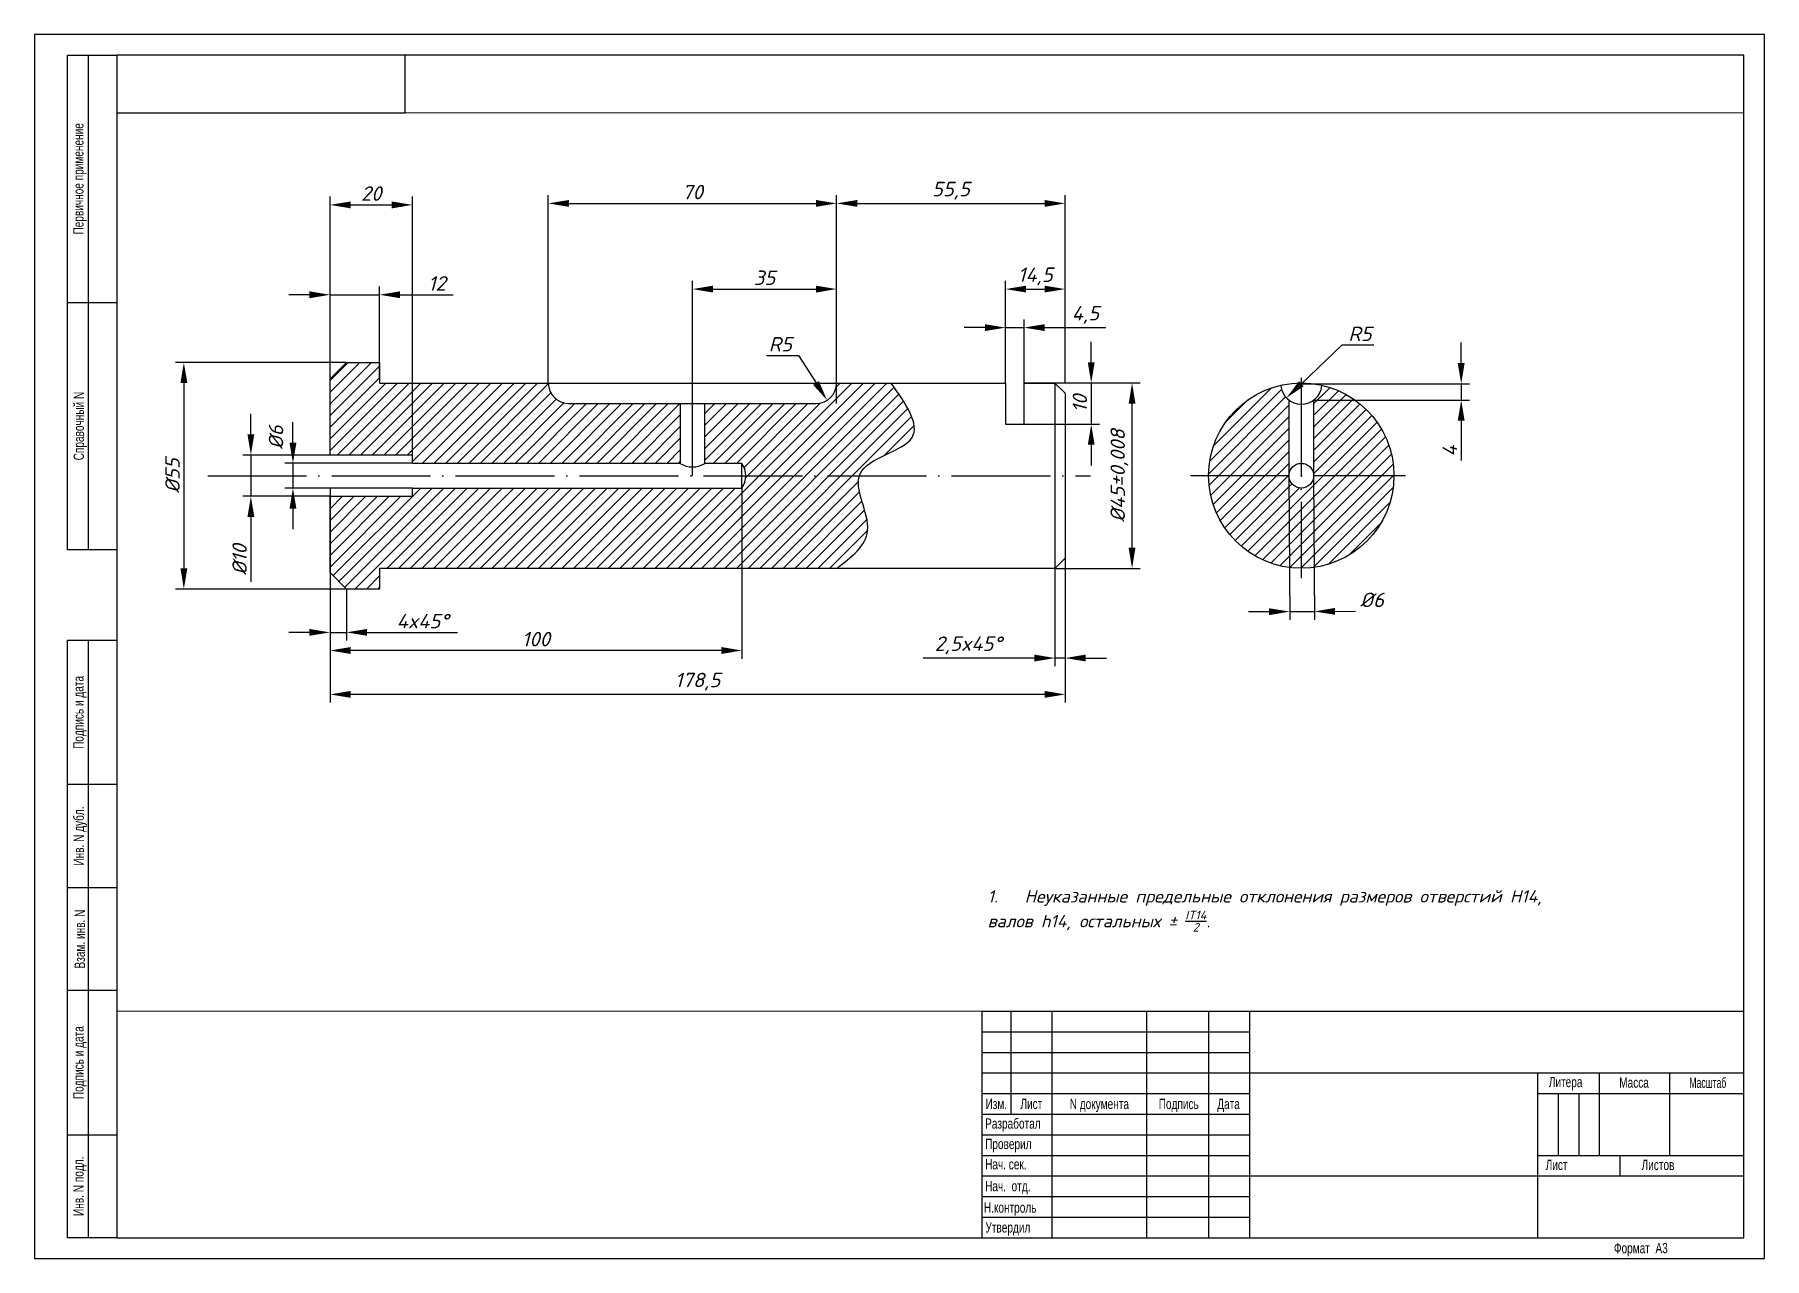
# Paper-space layout 'А3_лист1' of a CAD drawing. Header units: millimetres. Extents: x 0 to 420, y 0 to 297.
# The model-space entities are those that its viewports show. They can reach past a viewport. Long polylines and large blocks are cut down to what shows.
import ezdxf
from ezdxf.enums import TextEntityAlignment as Align

# ---------------------------------------------------------------- set-up
doc = ezdxf.new("R2010")
doc.units = ezdxf.units.MM
doc.linetypes.add('ACAD_ISO04W100', pattern=[30, 24, -3, 0, -3])
doc.layers.add('Видовой', color=5, linetype='Continuous', plot=False)
for name, color, linetype in [('Контур', 4, 'Continuous'), ('Надписи-текст', 1, 'Continuous'), ('Оси', 2, 'ACAD_ISO04W100'), ('Размеры', 3, 'Continuous'), ('рамка', 6, 'Continuous'), ('Штрих', 1, 'Continuous')]:
    doc.layers.add(name, color=color, linetype=linetype)
doc.styles.add('my_style', font='romanc.shx', dxfattribs={"oblique": 15})
doc.styles.get("Standard").update_dxf_attribs({"font": 'arial.ttf'})
doc.dimstyles.new('my_size_style_annot', dxfattribs={"dimtxt": 3.5, "dimasz": 5, "dimexe": 2, "dimexo": 0, "dimgap": 1, "dimtad": 1, "dimtoh": 1, "dimtxsty": 'my_style', "dimcen": 0, "dimadec": 0, "dimazin": 2, "dimtfac": 1, "dimtmove": 0, "dimatfit": 3, "dimfxl": 1, "dimtfillclr": 256, "dimarcsym": 2})
pattern_1 = [(45, (-52.5082, 0), (-1.4142136, 1.4142136), [])]

# ---------------------------------------------------------------- blocks, each defined once
blk = doc.blocks.new('*D0')
at = {"layer": 'Defpoints', "color": 0, "transparency": 16777216}
for p in [(203.37, 277.34), (163.88, 222.34), (203.37, 222.34)]:
    blk.add_point(p, dxfattribs=at)
at = {"layer": 'Размеры', "color": 0, "lineweight": -2, "transparency": 16777216}
for p, q in [((203.37, 277.34), (161.88, 277.34)), ((203.37, 222.34), (161.88, 222.34))]:
    blk.add_line(p, q, dxfattribs=at)
at = {"layer": 'Размеры', "color": 0, "linetype": 'Continuous', "lineweight": -2, "transparency": 16777216}
blk.add_line((163.88, 272.34), (163.88, 227.34), dxfattribs=at)
at = {"layer": 'Размеры', "color": 0, "transparency": 16777216}
for points in [[(163.05, 272.34), (164.72, 272.34), (163.88, 277.34)], [(163.05, 227.34), (164.72, 227.34), (163.88, 222.34)]]:
    blk.add_solid(points, dxfattribs=at)
at = {"layer": 'Размеры', "color": 0, "transparency": 16777216, "insert": (161.13, 249.84), "char_height": 3.5, "attachment_point": 5, "rotation": 90, "style": 'my_style'}
blk.add_mtext('%%C55', dxfattribs=at)
blk = doc.blocks.new('*D1')
at = {"layer": 'Defpoints', "color": 0, "transparency": 16777216}
for p in [(199.37, 254.84), (180.16, 244.84), (199.37, 244.84)]:
    blk.add_point(p, dxfattribs=at)
at = {"layer": 'Размеры', "color": 0, "linetype": 'Continuous', "lineweight": -2, "transparency": 16777216}
for p, q in [((180.16, 259.84), (180.16, 264.84)), ((180.16, 254.84), (180.16, 244.84)), ((180.16, 239.84), (180.16, 224.08))]:
    blk.add_line(p, q, dxfattribs=at)
at = {"layer": 'Размеры', "color": 0, "lineweight": -2, "transparency": 16777216}
for p, q in [((199.37, 254.84), (178.16, 254.84)), ((199.37, 244.84), (178.16, 244.84))]:
    blk.add_line(p, q, dxfattribs=at)
at = {"layer": 'Размеры', "color": 0, "transparency": 16777216}
for points in [[(179.32, 259.84), (180.99, 259.84), (180.16, 254.84)], [(179.32, 239.84), (180.99, 239.84), (180.16, 244.84)]]:
    blk.add_solid(points, dxfattribs=at)
at = {"layer": 'Размеры', "color": 0, "transparency": 16777216, "insert": (177.41, 229.46), "char_height": 3.5, "attachment_point": 5, "rotation": 90, "style": 'my_style'}
blk.add_mtext('%%C10', dxfattribs=at)
blk = doc.blocks.new('*D2')
at = {"layer": 'Defpoints', "color": 0, "transparency": 16777216}
for p in [(219.37, 252.84), (190.37, 246.84), (219.37, 246.84)]:
    blk.add_point(p, dxfattribs=at)
at = {"layer": 'Размеры', "color": 0, "linetype": 'Continuous', "lineweight": -2, "transparency": 16777216}
for p, q in [((190.37, 257.84), (190.37, 262.84)), ((190.37, 252.84), (190.37, 246.84)), ((190.37, 241.84), (190.37, 236.84))]:
    blk.add_line(p, q, dxfattribs=at)
at = {"layer": 'Размеры', "color": 0, "lineweight": -2, "transparency": 16777216}
for p, q in [((219.37, 252.84), (188.37, 252.84)), ((219.37, 246.84), (188.37, 246.84))]:
    blk.add_line(p, q, dxfattribs=at)
at = {"layer": 'Размеры', "color": 0, "transparency": 16777216}
for points in [[(189.54, 257.84), (191.21, 257.84), (190.37, 252.84)], [(189.54, 241.84), (191.21, 241.84), (190.37, 246.84)]]:
    blk.add_solid(points, dxfattribs=at)
at = {"layer": 'Размеры', "color": 0, "transparency": 16777216, "insert": (186.26, 259.15), "char_height": 3.5, "attachment_point": 5, "rotation": 90, "style": 'my_style'}
blk.add_mtext('%%C6', dxfattribs=at)
blk = doc.blocks.new('*D3')
at = {"layer": 'Defpoints', "color": 0, "transparency": 16777216}
for p in [(199.37, 246.84), (299.37, 246.84), (199.37, 207.42)]:
    blk.add_point(p, dxfattribs=at)
at = {"layer": 'Размеры', "color": 0, "lineweight": -2, "transparency": 16777216}
for p, q in [((199.37, 246.84), (199.37, 205.42)), ((299.37, 246.84), (299.37, 205.42))]:
    blk.add_line(p, q, dxfattribs=at)
at = {"layer": 'Размеры', "color": 0, "linetype": 'Continuous', "lineweight": -2, "transparency": 16777216}
blk.add_line((294.37, 207.42), (204.37, 207.42), dxfattribs=at)
at = {"layer": 'Размеры', "color": 0, "transparency": 16777216}
for points in [[(204.37, 208.25), (204.37, 206.58), (199.37, 207.42)], [(294.37, 208.25), (294.37, 206.58), (299.37, 207.42)]]:
    blk.add_solid(points, dxfattribs=at)
at = {"layer": 'Размеры', "color": 0, "transparency": 16777216, "insert": (249.37, 210.17), "char_height": 3.5, "attachment_point": 5, "style": 'my_style'}
blk.add_mtext('100', dxfattribs=at)
blk = doc.blocks.new('*D4')
at = {"layer": 'Defpoints', "color": 0, "transparency": 16777216}
for p in [(199.37, 229.84), (377.87, 229.84), (199.37, 196.76)]:
    blk.add_point(p, dxfattribs=at)
at = {"layer": 'Размеры', "color": 0, "lineweight": -2, "transparency": 16777216}
for p, q in [((199.37, 229.84), (199.37, 194.76)), ((377.87, 229.84), (377.87, 194.76))]:
    blk.add_line(p, q, dxfattribs=at)
at = {"layer": 'Размеры', "color": 0, "linetype": 'Continuous', "lineweight": -2, "transparency": 16777216}
blk.add_line((372.87, 196.76), (204.37, 196.76), dxfattribs=at)
at = {"layer": 'Размеры', "color": 0, "transparency": 16777216}
for points in [[(204.37, 197.6), (204.37, 195.93), (199.37, 196.76)], [(372.87, 197.6), (372.87, 195.93), (377.87, 196.76)]]:
    blk.add_solid(points, dxfattribs=at)
at = {"layer": 'Размеры', "color": 0, "transparency": 16777216, "insert": (288.62, 199.85), "char_height": 3.5, "attachment_point": 5, "style": 'my_style'}
blk.add_mtext('178,5', dxfattribs=at)
blk = doc.blocks.new('*D5')
at = {"layer": 'Defpoints', "color": 0, "transparency": 16777216}
for p in [(375.37, 272.34), (394.11, 272.34), (375.37, 227.34)]:
    blk.add_point(p, dxfattribs=at)
at = {"layer": 'Размеры', "color": 0, "lineweight": -2, "transparency": 16777216}
for p, q in [((375.37, 272.34), (396.11, 272.34)), ((375.37, 227.34), (396.11, 227.34))]:
    blk.add_line(p, q, dxfattribs=at)
at = {"layer": 'Размеры', "color": 0, "linetype": 'Continuous', "lineweight": -2, "transparency": 16777216}
blk.add_line((394.11, 232.34), (394.11, 267.34), dxfattribs=at)
at = {"layer": 'Размеры', "color": 0, "transparency": 16777216}
for points in [[(393.28, 267.34), (394.94, 267.34), (394.11, 272.34)], [(393.28, 232.34), (394.94, 232.34), (394.11, 227.34)]]:
    blk.add_solid(points, dxfattribs=at)
at = {"layer": 'Размеры', "color": 0, "transparency": 16777216, "insert": (391.03, 249.84), "char_height": 3.5, "attachment_point": 5, "rotation": 90, "style": 'my_style'}
blk.add_mtext('%%C45%%P0,008', dxfattribs=at)
blk = doc.blocks.new('*D6')
at = {"layer": 'Defpoints', "color": 0, "transparency": 16777216}
for p in [(375.37, 227.34), (377.87, 227.34), (375.37, 205.58)]:
    blk.add_point(p, dxfattribs=at)
at = {"layer": 'Размеры', "color": 0, "lineweight": -2, "transparency": 16777216}
for p, q in [((375.37, 227.34), (375.37, 203.58)), ((377.87, 227.34), (377.87, 203.58))]:
    blk.add_line(p, q, dxfattribs=at)
at = {"layer": 'Размеры', "color": 0, "linetype": 'Continuous', "lineweight": -2, "transparency": 16777216}
for p, q in [((370.37, 205.58), (343.35, 205.58)), ((377.87, 205.58), (375.37, 205.58)), ((382.87, 205.58), (387.87, 205.58))]:
    blk.add_line(p, q, dxfattribs=at)
at = {"layer": 'Размеры', "color": 0, "transparency": 16777216}
for points in [[(370.37, 206.42), (370.37, 204.75), (375.37, 205.58)], [(382.87, 206.42), (382.87, 204.75), (377.87, 205.58)]]:
    blk.add_solid(points, dxfattribs=at)
at = {"layer": 'Размеры', "color": 0, "transparency": 16777216, "insert": (354.36, 208.67), "char_height": 3.5, "attachment_point": 5, "style": 'my_style'}
blk.add_mtext('2,5x45%%D', dxfattribs=at)
blk = doc.blocks.new('*D7')
at = {"layer": 'Defpoints', "color": 0, "transparency": 16777216}
for p in [(367.87, 272.34), (367.87, 262.34), (384.19, 262.34)]:
    blk.add_point(p, dxfattribs=at)
at = {"layer": 'Размеры', "color": 0, "linetype": 'Continuous', "lineweight": -2, "transparency": 16777216}
for p, q in [((384.19, 277.34), (384.19, 282.34)), ((384.19, 272.34), (384.19, 262.34)), ((384.19, 257.34), (384.19, 252.34))]:
    blk.add_line(p, q, dxfattribs=at)
at = {"layer": 'Размеры', "color": 0, "lineweight": -2, "transparency": 16777216}
for p, q in [((367.87, 272.34), (386.19, 272.34)), ((367.87, 262.34), (386.19, 262.34))]:
    blk.add_line(p, q, dxfattribs=at)
at = {"layer": 'Размеры', "color": 0, "transparency": 16777216}
for points in [[(383.36, 277.34), (385.02, 277.34), (384.19, 272.34)], [(383.36, 257.34), (385.02, 257.34), (384.19, 262.34)]]:
    blk.add_solid(points, dxfattribs=at)
at = {"layer": 'Размеры', "color": 0, "transparency": 16777216, "insert": (381.44, 267.34), "char_height": 3.5, "attachment_point": 5, "rotation": 90, "style": 'my_style'}
blk.add_mtext('10', dxfattribs=at)
blk = doc.blocks.new('*D8')
at = {"layer": 'Defpoints', "color": 0, "transparency": 16777216}
for p in [(322.37, 315.92), (252.37, 272.34), (322.37, 272.34)]:
    blk.add_point(p, dxfattribs=at)
at = {"layer": 'Размеры', "color": 0, "lineweight": -2, "transparency": 16777216}
for p, q in [((252.37, 272.34), (252.37, 317.92)), ((322.37, 272.34), (322.37, 317.92))]:
    blk.add_line(p, q, dxfattribs=at)
at = {"layer": 'Размеры', "color": 0, "linetype": 'Continuous', "lineweight": -2, "transparency": 16777216}
blk.add_line((257.37, 315.92), (317.37, 315.92), dxfattribs=at)
at = {"layer": 'Размеры', "color": 0, "transparency": 16777216}
for points in [[(257.37, 316.75), (257.37, 315.09), (252.37, 315.92)], [(317.37, 316.75), (317.37, 315.09), (322.37, 315.92)]]:
    blk.add_solid(points, dxfattribs=at)
at = {"layer": 'Размеры', "color": 0, "transparency": 16777216, "insert": (287.37, 318.67), "char_height": 3.5, "attachment_point": 5, "style": 'my_style'}
blk.add_mtext('70', dxfattribs=at)
blk = doc.blocks.new('*D9')
at = {"layer": 'Defpoints', "color": 0, "transparency": 16777216}
for p in [(377.87, 315.92), (322.37, 272.34), (377.87, 272.34)]:
    blk.add_point(p, dxfattribs=at)
at = {"layer": 'Размеры', "color": 0, "lineweight": -2, "transparency": 16777216}
for p, q in [((322.37, 272.34), (322.37, 317.92)), ((377.87, 272.34), (377.87, 317.92))]:
    blk.add_line(p, q, dxfattribs=at)
at = {"layer": 'Размеры', "color": 0, "linetype": 'Continuous', "lineweight": -2, "transparency": 16777216}
blk.add_line((327.37, 315.92), (372.87, 315.92), dxfattribs=at)
at = {"layer": 'Размеры', "color": 0, "transparency": 16777216}
for points in [[(327.37, 316.75), (327.37, 315.09), (322.37, 315.92)], [(372.87, 316.75), (372.87, 315.09), (377.87, 315.92)]]:
    blk.add_solid(points, dxfattribs=at)
at = {"layer": 'Размеры', "color": 0, "transparency": 16777216, "insert": (350.12, 319), "char_height": 3.5, "attachment_point": 5, "style": 'my_style'}
blk.add_mtext('55,5', dxfattribs=at)
blk = doc.blocks.new('*D10')
at = {"layer": 'Defpoints', "color": 0, "transparency": 16777216}
for p in [(377.87, 295.13), (363.37, 272.34), (377.87, 272.34)]:
    blk.add_point(p, dxfattribs=at)
at = {"layer": 'Размеры', "color": 0, "lineweight": -2, "transparency": 16777216}
for p, q in [((363.37, 272.34), (363.37, 297.13)), ((377.87, 272.34), (377.87, 297.13))]:
    blk.add_line(p, q, dxfattribs=at)
at = {"layer": 'Размеры', "color": 0, "linetype": 'Continuous', "lineweight": -2, "transparency": 16777216}
blk.add_line((368.37, 295.13), (372.87, 295.13), dxfattribs=at)
at = {"layer": 'Размеры', "color": 0, "transparency": 16777216}
for points in [[(368.37, 295.96), (368.37, 294.29), (363.37, 295.13)], [(372.87, 295.96), (372.87, 294.29), (377.87, 295.13)]]:
    blk.add_solid(points, dxfattribs=at)
at = {"layer": 'Размеры', "color": 0, "transparency": 16777216, "insert": (370.62, 298.21), "char_height": 3.5, "attachment_point": 5, "style": 'my_style'}
blk.add_mtext('14,5', dxfattribs=at)
blk = doc.blocks.new('*D11')
at = {"layer": 'Defpoints', "color": 0, "transparency": 16777216}
for p in [(367.87, 285.77), (363.37, 272.34), (367.87, 272.34)]:
    blk.add_point(p, dxfattribs=at)
at = {"layer": 'Размеры', "color": 0, "linetype": 'Continuous', "lineweight": -2, "transparency": 16777216}
for p, q in [((358.37, 285.77), (353.37, 285.77)), ((363.37, 285.77), (367.87, 285.77)), ((372.87, 285.77), (387.71, 285.77))]:
    blk.add_line(p, q, dxfattribs=at)
at = {"layer": 'Размеры', "color": 0, "lineweight": -2, "transparency": 16777216}
for p, q in [((363.37, 272.34), (363.37, 287.77)), ((367.87, 272.34), (367.87, 287.77))]:
    blk.add_line(p, q, dxfattribs=at)
at = {"layer": 'Размеры', "color": 0, "transparency": 16777216}
for points in [[(358.37, 286.61), (358.37, 284.94), (363.37, 285.77)], [(372.87, 286.61), (372.87, 284.94), (367.87, 285.77)]]:
    blk.add_solid(points, dxfattribs=at)
at = {"layer": 'Размеры', "color": 0, "transparency": 16777216, "insert": (382.79, 288.86), "char_height": 3.5, "attachment_point": 5, "style": 'my_style'}
blk.add_mtext('4,5', dxfattribs=at)
blk = doc.blocks.new('*D12')
at = {"layer": 'Defpoints', "color": 0, "transparency": 16777216}
for p in [(199.37, 222.34), (203.37, 222.34), (203.37, 211.81)]:
    blk.add_point(p, dxfattribs=at)
at = {"layer": 'Размеры', "color": 0, "lineweight": -2, "transparency": 16777216}
for p, q in [((199.37, 222.34), (199.37, 209.81)), ((203.37, 222.34), (203.37, 209.81))]:
    blk.add_line(p, q, dxfattribs=at)
at = {"layer": 'Размеры', "color": 0, "linetype": 'Continuous', "lineweight": -2, "transparency": 16777216}
for p, q in [((194.37, 211.81), (189.37, 211.81)), ((199.37, 211.81), (203.37, 211.81)), ((208.37, 211.81), (230.33, 211.81))]:
    blk.add_line(p, q, dxfattribs=at)
at = {"layer": 'Размеры', "color": 0, "transparency": 16777216}
for points in [[(194.37, 212.65), (194.37, 210.98), (199.37, 211.81)], [(208.37, 212.65), (208.37, 210.98), (203.37, 211.81)]]:
    blk.add_solid(points, dxfattribs=at)
at = {"layer": 'Размеры', "color": 0, "transparency": 16777216, "insert": (221.85, 214.56), "char_height": 3.5, "width": 2.6667, "attachment_point": 5, "style": 'my_style'}
blk.add_mtext('4x45{\\fISOCPEUR|b0|i0|c0|p34;%%D}', dxfattribs=at)
blk = doc.blocks.new('*D13')
at = {"layer": 'Defpoints', "color": 0, "transparency": 16777216}
for p in [(322.37, 295.13), (287.37, 267.34), (322.37, 267.34)]:
    blk.add_point(p, dxfattribs=at)
at = {"layer": 'Размеры', "color": 0, "lineweight": -2, "transparency": 16777216}
for p, q in [((287.37, 267.34), (287.37, 297.13)), ((322.37, 267.34), (322.37, 297.13))]:
    blk.add_line(p, q, dxfattribs=at)
at = {"layer": 'Размеры', "color": 0, "linetype": 'Continuous', "lineweight": -2, "transparency": 16777216}
blk.add_line((292.37, 295.13), (317.37, 295.13), dxfattribs=at)
at = {"layer": 'Размеры', "color": 0, "transparency": 16777216}
for points in [[(292.37, 295.96), (292.37, 294.29), (287.37, 295.13)], [(317.37, 295.96), (317.37, 294.29), (322.37, 295.13)]]:
    blk.add_solid(points, dxfattribs=at)
at = {"layer": 'Размеры', "color": 0, "transparency": 16777216, "insert": (304.87, 297.88), "char_height": 3.5, "attachment_point": 5, "style": 'my_style'}
blk.add_mtext('35', dxfattribs=at)
blk = doc.blocks.new('*D14')
at = {"layer": 'Defpoints', "color": 0, "transparency": 16777216}
for p in [(211.37, 293.75), (199.37, 273.34), (211.37, 273.34)]:
    blk.add_point(p, dxfattribs=at)
at = {"layer": 'Размеры', "color": 0, "lineweight": -2, "transparency": 16777216}
for p, q in [((199.37, 273.34), (199.37, 295.75)), ((211.37, 273.34), (211.37, 295.75))]:
    blk.add_line(p, q, dxfattribs=at)
at = {"layer": 'Размеры', "color": 0, "linetype": 'Continuous', "lineweight": -2, "transparency": 16777216}
for p, q in [((194.37, 293.75), (189.37, 293.75)), ((199.37, 293.75), (211.37, 293.75)), ((216.37, 293.75), (229.29, 293.75))]:
    blk.add_line(p, q, dxfattribs=at)
at = {"layer": 'Размеры', "color": 0, "transparency": 16777216}
for points in [[(194.37, 294.58), (194.37, 292.92), (199.37, 293.75)], [(216.37, 294.58), (216.37, 292.92), (211.37, 293.75)]]:
    blk.add_solid(points, dxfattribs=at)
at = {"layer": 'Размеры', "color": 0, "transparency": 16777216, "insert": (225.33, 296.5), "char_height": 3.5, "attachment_point": 5, "style": 'my_style'}
blk.add_mtext('12', dxfattribs=at)
blk = doc.blocks.new('*D15')
at = {"layer": 'Defpoints', "color": 0, "transparency": 16777216}
for p in [(219.37, 315.56), (199.37, 254.84), (219.37, 254.84)]:
    blk.add_point(p, dxfattribs=at)
at = {"layer": 'Размеры', "color": 0, "lineweight": -2, "transparency": 16777216}
for p, q in [((199.37, 254.84), (199.37, 317.56)), ((219.37, 254.84), (219.37, 317.56))]:
    blk.add_line(p, q, dxfattribs=at)
at = {"layer": 'Размеры', "color": 0, "linetype": 'Continuous', "lineweight": -2, "transparency": 16777216}
blk.add_line((204.37, 315.56), (214.37, 315.56), dxfattribs=at)
at = {"layer": 'Размеры', "color": 0, "transparency": 16777216}
for points in [[(204.37, 316.39), (204.37, 314.72), (199.37, 315.56)], [(214.37, 316.39), (214.37, 314.72), (219.37, 315.56)]]:
    blk.add_solid(points, dxfattribs=at)
at = {"layer": 'Размеры', "color": 0, "transparency": 16777216, "insert": (209.37, 318.31), "char_height": 3.5, "attachment_point": 5, "style": 'my_style'}
blk.add_mtext('20', dxfattribs=at)
blk = doc.blocks.new('*D16')
at = {"layer": 'Defpoints', "color": 0, "transparency": 16777216}
for p in [(435.2, 272.15), (438.2, 268.17), (474.02, 268.17)]:
    blk.add_point(p, dxfattribs=at)
at = {"layer": 'Размеры', "color": 0, "linetype": 'Continuous', "lineweight": -2, "transparency": 16777216}
for p, q in [((474.02, 277.15), (474.02, 282.15)), ((474.02, 272.15), (474.02, 268.17)), ((474.02, 263.17), (474.02, 253.5))]:
    blk.add_line(p, q, dxfattribs=at)
at = {"layer": 'Размеры', "color": 0, "lineweight": -2, "transparency": 16777216}
for p, q in [((435.2, 272.15), (476.02, 272.15)), ((438.2, 268.17), (476.02, 268.17))]:
    blk.add_line(p, q, dxfattribs=at)
at = {"layer": 'Размеры', "color": 0, "transparency": 16777216}
for points in [[(473.18, 277.15), (474.85, 277.15), (474.02, 272.15)], [(473.18, 263.17), (474.85, 263.17), (474.02, 268.17)]]:
    blk.add_solid(points, dxfattribs=at)
at = {"layer": 'Размеры', "color": 0, "transparency": 16777216, "insert": (471.27, 255.84), "char_height": 3.5, "attachment_point": 5, "rotation": 90, "style": 'my_style'}
blk.add_mtext('4', dxfattribs=at)
blk = doc.blocks.new('*D17')
at = {"layer": 'Defpoints', "color": 0, "transparency": 16777216}
for p in [(432.2, 249.84), (438.2, 249.87), (438.38, 216.89)]:
    blk.add_point(p, dxfattribs=at)
at = {"layer": 'Размеры', "color": 0, "lineweight": -2, "transparency": 16777216}
for p, q in [((432.2, 249.84), (432.39, 214.86)), ((438.2, 249.87), (438.39, 214.89))]:
    blk.add_line(p, q, dxfattribs=at)
at = {"layer": 'Размеры', "color": 0, "linetype": 'Continuous', "lineweight": -2, "transparency": 16777216}
for p, q in [((427.38, 216.83), (422.38, 216.8)), ((432.38, 216.86), (438.38, 216.89)), ((443.38, 216.92), (448.38, 216.95))]:
    blk.add_line(p, q, dxfattribs=at)
at = {"layer": 'Размеры', "color": 0, "transparency": 16777216}
for points in [[(427.38, 217.66), (427.39, 216), (432.38, 216.86)], [(443.38, 217.75), (443.39, 216.09), (438.38, 216.89)]]:
    blk.add_solid(points, dxfattribs=at)
at = {"layer": 'Размеры', "color": 0, "transparency": 16777216, "insert": (452.37, 219.7), "char_height": 3.5, "attachment_point": 5, "style": 'my_style'}
blk.add_mtext('%%C6', dxfattribs=at)
blk = doc.blocks.new('*D18')
at = {"layer": 'Defpoints', "color": 0, "transparency": 16777216}
for p in [(435.2, 272.15), (431.59, 268.72)]:
    blk.add_point(p, dxfattribs=at)
at = {"layer": 'Размеры', "color": 0, "linetype": 'Continuous', "lineweight": -2, "transparency": 16777216}
for p, q in [((445.07, 281.5), (435.22, 272.16)), ((452.84, 281.5), (445.07, 281.5))]:
    blk.add_line(p, q, dxfattribs=at)
at = {"layer": 'Размеры', "color": 0, "transparency": 16777216}
blk.add_solid([(434.64, 272.77), (435.79, 271.56), (431.59, 268.72)], dxfattribs=at)
at = {"layer": 'Размеры', "color": 0, "transparency": 16777216, "insert": (449.45, 284.25), "char_height": 3.5, "attachment_point": 5, "style": 'my_style'}
blk.add_mtext('R5', dxfattribs=at)
blk = doc.blocks.new('*D19')
at = {"layer": 'Defpoints', "color": 0, "transparency": 16777216}
for p in [(314.66, 276.54), (317.37, 272.34)]:
    blk.add_point(p, dxfattribs=at)
at = {"layer": 'Размеры', "color": 0, "linetype": 'Continuous', "lineweight": -2, "transparency": 16777216}
for p, q in [((305.32, 278.98), (313.09, 278.98)), ((313.09, 278.98), (317.37, 272.34))]:
    blk.add_line(p, q, dxfattribs=at)
at = {"layer": 'Размеры', "color": 0, "transparency": 16777216}
blk.add_solid([(318.07, 272.79), (316.67, 271.88), (320.07, 268.13)], dxfattribs=at)
at = {"layer": 'Размеры', "color": 0, "transparency": 16777216, "insert": (308.71, 281.73), "char_height": 3.5, "attachment_point": 5, "style": 'my_style'}
blk.add_mtext('R5', dxfattribs=at)

msp = doc.modelspace()

# ---------------------------------------------------------------- hatches: boundary and pattern name
at = {"layer": 'Штрих'}
h = msp.add_hatch(dxfattribs=at)
h.set_pattern_fill('_USER', color=256, scale=2, angle=45, pattern_type=0)
h.set_pattern_definition([(45, (0, 0), (-1.414214, 1.414214), [])])
h.paths.add_polyline_path([(284.369, 267.335), (257.369, 267.335, -0.4142136), (252.369, 272.335), (211.369, 272.335), (211.369, 277.335), (203.369, 277.335), (199.369, 273.335), (199.369, 254.835), (219.369, 254.835), (219.369, 252.835), (284.369, 252.835)])
edge = h.paths.add_edge_path()
edge.add_spline(control_points=[(322.369, 227.335), (325.939, 230.049), (333.524, 235.816), (326.735, 246.202), (327.881, 249.835)], knot_values=[0, 0, 0, 0, 11.8608229, 25.1970639, 25.1970639, 25.1970639, 25.1970639], degree=3, periodic=0)
edge.add_line((327.881, 249.835), (300.318, 249.835))
edge.add_arc((295.106, 249.835), 5.213, 324.8641, 360, ccw=False)
edge.add_line((299.369, 246.835), (219.369, 246.835))
edge.add_line((219.369, 246.835), (219.369, 244.835))
edge.add_line((219.369, 244.835), (199.369, 244.835))
edge.add_line((199.369, 244.835), (199.369, 226.335))
edge.add_line((199.369, 226.335), (203.369, 222.335))
edge.add_line((203.369, 222.335), (211.369, 222.335))
edge.add_line((211.369, 222.335), (211.369, 227.335))
edge.add_line((211.369, 227.335), (322.369, 227.335))
edge = h.paths.add_edge_path()
edge.add_spline(control_points=[(327.881, 249.835), (327.932, 249.995), (329.554, 254.25), (346.493, 256.853), (339.148, 267.319), (335.628, 272.335)], knot_values=[25.1970639, 25.1970639, 25.1970639, 25.1970639, 25.7845699, 41.1743729, 55.3389522, 55.3389522, 55.3389522, 55.3389522], degree=3, periodic=0)
edge.add_line((335.628, 272.335), (322.369, 272.335))
edge.add_arc((317.369, 272.335), 5, -90, 0, ccw=False)
edge.add_line((317.369, 267.335), (290.369, 267.335))
edge.add_line((290.369, 267.335), (290.369, 252.835))
edge.add_line((290.369, 252.835), (299.369, 252.835))
edge.add_arc((295.106, 249.835), 5.213, 0, 35.1359, ccw=False)
edge.add_line((300.318, 249.835), (327.881, 249.835))
h = msp.add_hatch(dxfattribs=at)
h.set_pattern_fill('_USER', color=256, scale=2, angle=45, pattern_type=0)
h.set_pattern_definition(pattern_1)
h.paths.add_polyline_path([(432.198, 268.371, -0.2063988), (430.228, 271.813, 0.3503766), (412.698, 249.869, 0.3755653), (432.198, 227.57)])
h = msp.add_hatch(dxfattribs=at)
h.set_pattern_fill('_USER', color=256, scale=2, angle=45, pattern_type=0)
h.set_pattern_definition(pattern_1)
h.paths.add_polyline_path([(440.18, 271.81, -0.2070242), (438.198, 268.362), (438.198, 227.57, 0.3755653), (457.698, 249.869, 0.3502306)])
h.paths.add_polyline_path([(438.198, 249.835, -1), (432.198, 249.835), (432.198, 227.57, 0.0669656), (438.198, 227.57)])

# ---------------------------------------------------------------- linework, layer by layer
at = {"layer": 'Контур'}
for p, q in [((199.369, 273.335), (203.369, 277.335)), ((203.369, 277.335), (211.369, 277.335)), ((211.369, 277.335), (211.369, 272.335)), ((199.369, 254.835), (199.369, 273.335)), ((211.369, 272.335), (322.369, 272.335)), ((252.369, 272.335), (252.369, 272.335)), ((322.369, 272.335), (363.369, 272.335)), ((322.369, 272.335), (322.369, 272.335)), ((363.369, 272.335), (363.369, 262.335)), ((367.869, 262.335), (367.869, 272.335)), ((367.869, 272.335), (375.369, 272.335)), ((377.869, 269.835), (375.369, 272.335)), ((375.369, 272.335), (375.369, 227.335)), ((377.869, 269.835), (377.869, 229.835)), ((257.369, 267.335), (284.369, 267.335)), ((284.369, 267.335), (284.369, 252.835)), ((284.369, 267.335), (290.369, 267.335)), ((290.369, 252.835), (290.369, 267.335)), ((290.369, 267.335), (317.369, 267.335)), ((432.198, 268.178), (432.198, 249.835)), ((438.198, 268.168), (438.198, 249.869)), ((363.369, 262.335), (367.869, 262.335)), ((219.369, 254.835), (199.369, 254.835)), ((219.369, 252.835), (219.369, 254.835)), ((284.369, 252.835), (219.369, 252.835)), ((299.369, 252.835), (290.369, 252.835)), ((299.369, 246.835), (299.369, 252.835)), ((199.369, 226.335), (199.369, 244.835)), ((199.369, 244.835), (219.369, 244.835)), ((219.369, 244.835), (219.369, 246.835)), ((219.369, 246.835), (299.369, 246.835)), ((375.369, 227.335), (211.369, 227.335)), ((211.369, 227.335), (211.369, 222.335)), ((375.369, 227.335), (377.869, 229.835)), ((203.369, 222.335), (199.369, 226.335)), ((211.369, 222.335), (203.369, 222.335))]:
    msp.add_line(p, q, dxfattribs=at)
for centre, radius in [((435.198, 249.869), 22.5), ((435.198, 249.835), 3)]:
    msp.add_circle(centre, radius, dxfattribs=at)
for centre, radius, start, end in [((257.369, 272.335), 5, 180, 270), ((317.369, 272.335), 5, 270, 0), ((435.204, 272.152), 4.983, 185.27648, 354.86553), ((287.369, 257.481), 5.53, 237.1476, 302.85224), ((295.106, 249.835), 5.213, 324.8641, 35.1359)]:
    msp.add_arc(centre, radius, start, end, dxfattribs=at)
msp.add_spline([(322.369, 227.335), (329.895, 236.502), (328.061, 250.304), (340.686, 259.105), (335.628, 272.335)], degree=3, dxfattribs=at)
at = {"layer": 'Оси'}
for p, q in [((435.198, 273.588), (435.198, 224.971)), ((287.369, 249.835), (287.369, 267.335)), ((169.674, 249.835), (384.02, 249.835)), ((408.269, 249.871), (460.494, 249.867))]:
    msp.add_line(p, q, dxfattribs=at)

# ---------------------------------------------------------------- texts
at = {"layer": 'Надписи-текст', "insert": (356.025, 149.251), "char_height": 3, "width": 323.07484, "attachment_point": 1, "style": 'my_style'}
msp.add_mtext('\\A1;\\pxi-3,l4,t4;1.^IНеуказанные предельные отклонения размеров отверстий Н14,\\Pвалов h14, остальных %%P {\\H0.7x;\\SIT14/2;}.', dxfattribs=at)

# ---------------------------------------------------------------- dimensions: what is measured, and where the dimension line sits
at = {"layer": 'Размеры'}
for base, p1, p2, picture, middle in [((219.369, 315.555), (199.369, 254.835), (219.369, 254.835), '*D15', (209.369, 318.305)), ((322.369, 315.921), (252.369, 272.335), (322.369, 272.335), '*D8', (287.369, 318.671)), ((322.369, 295.128), (287.369, 267.335), (322.369, 267.335), '*D13', (304.869, 297.878)), ((377.869, 295.128), (363.369, 272.335), (377.869, 272.335), '*D10', (370.619, 298.211)), ((367.869, 285.775), (363.369, 272.335), (367.869, 272.335), '*D11', (382.787, 288.858)), ((199.369, 207.416), (299.369, 246.835), (199.369, 246.835), '*D3', (249.369, 210.166)), ((199.369, 196.764), (377.869, 229.835), (199.369, 229.835), '*D4', (288.619, 199.847))]:
    dim = msp.add_linear_dim(base=base, p1=p1, p2=p2, dimstyle='my_size_style_annot', dxfattribs=at)
    dim.commit()
    dim.dimension.update_dxf_attribs({"geometry": picture, "text_midpoint": middle})
dim = msp.add_linear_dim(base=(377.869, 315.921), p1=(322.369, 272.335), p2=(377.869, 272.335), dimstyle='my_size_style_annot', dxfattribs=at)
dim.commit()
dim.dimension.update_dxf_attribs({"geometry": '*D9', "text_midpoint": (350.119, 315.921), "dimtype": 160})
dim = msp.add_linear_dim(base=(211.369, 293.752), p1=(199.369, 273.335), p2=(211.369, 273.335), dimstyle='my_size_style_annot', override={"dimtih": 0}, dxfattribs=at)
dim.commit()
dim.dimension.update_dxf_attribs({"geometry": '*D14', "text_midpoint": (225.331, 296.502)})
dim = msp.add_radius_dim(center=(435.204, 272.152), mpoint=(431.587, 268.724), text='R5', dimstyle='my_size_style_annot', dxfattribs=at)
dim.commit()
dim.dimension.update_dxf_attribs({"geometry": '*D18', "text_midpoint": (445.066, 281.496), "dimtype": 164})
dim = msp.add_radius_dim(center=(317.369, 272.335), mpoint=(314.664, 276.54), dimstyle='my_size_style_annot', override={"dimse1": 1}, dxfattribs=at)
dim.commit()
dim.dimension.update_dxf_attribs({"geometry": '*D19', "text_midpoint": (308.708, 278.983), "dimtype": 164})
dim = msp.add_linear_dim(base=(384.188, 262.335), p1=(367.869, 272.335), p2=(367.869, 262.335), angle=90, dimstyle='my_size_style_annot', dxfattribs=at)
dim.commit()
dim.dimension.update_dxf_attribs({"geometry": '*D7', "text_midpoint": (384.188, 267.335), "dimtype": 160})
dim = msp.add_linear_dim(base=(474.016, 268.168), p1=(435.204, 272.152), p2=(438.198, 268.168), angle=90, dimstyle='my_size_style_annot', override={"dimjust": 2, "dimtoh": 0, "dimdec": 1}, dxfattribs=at)
dim.commit()
dim.dimension.update_dxf_attribs({"geometry": '*D16', "text_midpoint": (471.266, 255.835)})
for base, p1, p2, text, picture, middle in [((163.884, 222.335), (203.369, 277.335), (203.369, 222.335), '%%C<>', '*D0', (163.884, 249.835)), ((394.108, 272.335), (375.369, 227.335), (375.369, 272.335), '%%C<>%%P0,008', '*D5', (394.108, 249.835))]:
    dim = msp.add_linear_dim(base=base, p1=p1, p2=p2, angle=90, text=text, dimstyle='my_size_style_annot', dxfattribs=at)
    dim.commit()
    dim.dimension.update_dxf_attribs({"geometry": picture, "text_midpoint": middle, "dimtype": 160})
dim = msp.add_linear_dim(base=(180.157, 244.835), p1=(199.369, 254.835), p2=(199.369, 244.835), angle=90, text='%%C<>', dimstyle='my_size_style_annot', override={"dimtoh": 0}, dxfattribs=at)
dim.commit()
dim.dimension.update_dxf_attribs({"geometry": '*D1', "text_midpoint": (177.407, 229.455)})
dim = msp.add_linear_dim(base=(190.374, 246.835), p1=(219.369, 252.835), p2=(219.369, 246.835), angle=90, text='%%C<>', dimstyle='my_size_style_annot', override={"dimtoh": 0, "dimtmove": 2}, dxfattribs=at)
dim.commit()
dim.dimension.update_dxf_attribs({"geometry": '*D2', "text_midpoint": (186.263, 259.145), "dimtype": 160})
dim = msp.add_aligned_dim(p1=(432.198, 249.835), p2=(438.198, 249.869), distance=-32.977, text='%%C<>', dimstyle='my_size_style_annot', dxfattribs=at)
dim.commit()
dim.dimension.update_dxf_attribs({"geometry": '*D17', "text_midpoint": (452.367, 219.698)})
for base, p1, p2, text, picture, middle in [((375.369, 205.583), (377.869, 227.335), (375.369, 227.335), '<>x45%%D', '*D6', (354.361, 208.667)), ((203.369, 211.814), (199.369, 222.335), (203.369, 222.335), '<>x45{\\fISOCPEUR|b0|i0|c0|p34;%%D}', '*D12', (221.849, 214.564))]:
    dim = msp.add_linear_dim(base=base, p1=p1, p2=p2, text=text, dimstyle='my_size_style_annot', dxfattribs=at)
    dim.commit()
    dim.dimension.update_dxf_attribs({"geometry": picture, "text_midpoint": middle})

psp = doc.layouts.new('А3_лист1')

# ---------------------------------------------------------------- linework, layer by layer
at = {"layer": 'рамка', "color": 4, "linetype": 'Continuous'}
for p, q in [((420, 297), (0, 297)), ((0, 297), (0, 0)), ((420, 0), (420, 297)), ((0, 0), (420, 0))]:
    psp.add_line(p, q, dxfattribs=at)
at = {"layer": 'рамка', "color": 5, "linetype": 'Continuous'}
for p, q in [((8, 172), (8, 292)), ((8, 292), (20, 292)), ((13, 292), (13, 172)), ((415, 292), (20, 292)), ((20, 292), (20, 5)), ((90, 278), (90, 292)), ((415, 5), (415, 292)), ((20, 278), (90, 278)), ((8, 232), (20, 232)), ((20, 172), (8, 172)), ((8, 5), (8, 150)), ((8, 150), (20, 150)), ((13, 150), (13, 5)), ((20, 115), (8, 115)), ((8, 90), (20, 90)), ((20, 65), (8, 65)), ((230, 60), (415, 60)), ((230, 60), (230, 5)), ((237, 60), (237, 35)), ((247, 60), (247, 5)), ((270, 60), (270, 5)), ((285, 60), (285, 5)), ((295, 60), (295, 5)), ((295, 45), (415, 45)), ((365, 5), (365, 45)), ((365, 4.92), (365, 44.92)), ((380, 25), (380, 44.92)), ((397, 25), (397, 44.92)), ((230, 40), (295, 40)), ((365, 40), (415, 40)), ((230, 35), (295, 35)), ((8, 30), (20, 30)), ((365, 25), (415, 25)), ((385, 20), (385, 25)), ((295, 20), (415, 20)), ((20, 5), (8, 5)), ((20, 5), (415, 5))]:
    psp.add_line(p, q, dxfattribs=at)
at = {"layer": 'рамка', "color": 3, "linetype": 'Continuous'}
for p, q in [((230, 55), (295, 55)), ((230, 50), (295, 50)), ((230, 45), (295, 45)), ((370, 25), (370, 39.92)), ((375, 25), (375, 39.92)), ((230, 30), (295, 30)), ((230, 25), (295, 25)), ((230, 20), (295, 20)), ((230, 15), (295, 15)), ((230, 10), (295, 10))]:
    psp.add_line(p, q, dxfattribs=at)

# ---------------------------------------------------------------- texts
at = {"layer": 'рамка', "color": 3, "linetype": 'Continuous', "width": 0.7}
for s, p in [('Первичное применение', (11, 262)), ('Справочный N', (11, 202)), ('Подпись и дата', (11, 132.5)), ('Инв. N дубл.', (11, 102.5)), ('Взам. инв. N', (11, 77.5)), ('Подпись и дата', (11, 47.5)), ('Инв. N подл.', (11, 17.5))]:
    psp.add_text(s, height=2.5, rotation=90, dxfattribs=at).set_placement(p, align=Align.MIDDLE)
at = {"layer": 'рамка', "color": 3, "linetype": 'Continuous'}
for s, width, p in [('Литера', 0.7, (367.66, 41.56)), ('Масса', 0.7, (384.75, 41.42)), ('Масштаб', 0.6, (401.78, 41.39)), ('Разработал', 0.7, (230.78, 31.48)), ('Проверил', 0.7, (230.78, 26.52)), ('Нач. сек.', 0.7, (230.78, 21.6)), ('Лист', 0.7, (366.89, 21.44)), ('Листов', 0.7, (390.18, 21.44)), ('Нач.  отд.', 0.7, (230.78, 16.3)), ('Н.контроль', 0.7, (230.49, 11.09)), ('Утвердил', 0.7, (230.86, 6.28))]:
    psp.add_text(s, height=2.5, dxfattribs=dict(at, width=width)).set_placement(p)
at = {"layer": 'рамка', "color": 3, "linetype": 'Continuous', "width": 0.7}
for s, p in [('Изм.', (233.5, 37.49)), ('Лист', (242.01, 37.49)), ('N документа', (258.52, 37.49)), ('Подпись', (277.8, 37.49)), ('Дата', (289.9, 37.49)), ('Формат  A3', (390, 2.5))]:
    psp.add_text(s, height=2.5, dxfattribs=at).set_placement(p, align=Align.MIDDLE_CENTER)

# ---------------------------------------------------------------- viewports
at = {"layer": 'Видовой'}
psp.add_viewport(center=(217.5, 169), size=(395, 218), view_center_point=(345.14, 228.886), view_height=218, dxfattribs=at)

doc.saveas('drawing.dxf')
